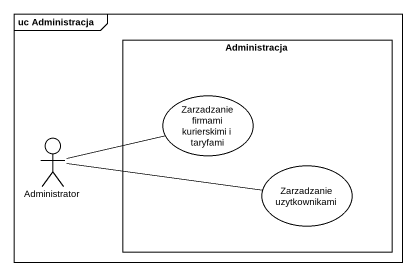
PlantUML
@startuml
mainframe uc Administracja
rectangle Administracja {
  usecase "Zarzadzanie firmami kurierskimi i taryfami" as Zarzadzanie_firmami
  usecase "Zarzadzanie uzytkownikami" as Zarzadzanie_uzytkownikami
}
actor Administrator
Administrator -right- Zarzadzanie_firmami
Administrator -right- Zarzadzanie_uzytkownikami
@enduml
